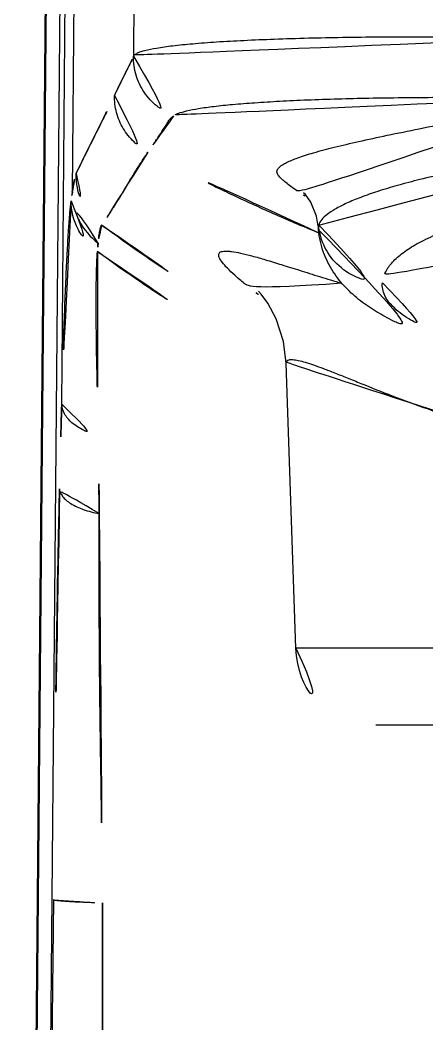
# Model space of a CAD drawing. Extents: x 16296660632 to 16296672714, y -37409619871 to -37409617455.
# Drawn here: x 16296672284.18 to 16296672296.9, y -37409617794.87 to -37409617763.48 of the extents above; entities that cross this region are included whole.
import ezdxf

# ---------------------------------------------------------------- set-up
doc = ezdxf.new("R2010")
doc.units = 0
doc.header["$LTSCALE"] = 10
doc.header["$MEASUREMENT"] = 0
doc.layers.get('0').update_dxf_attribs({"linetype": 'CONTINUOUS'})

msp = doc.modelspace()

# ---------------------------------------------------------------- linework, layer by layer
at = {"color": 7, "linetype": 'Continuous'}
for p, q in [((16296672285.11487, -37409617745.510406), (16296672284.18092, -37409617852.530663)), ((16296672284.219549, -37409617852.530663), (16296672285.15317, -37409617745.510406)), ((16296672284.91547, -37409617821.820099), (16296672285.58106, -37409617745.510406)), ((16296672285.484159, -37409617775.487503), (16296672285.686939, -37409617752.24073)), ((16296672285.817551, -37409617768.864212), (16296672285.95261, -37409617753.381668)), ((16296672287.820471, -37409617753.384491), (16296672287.722509, -37409617764.613029)), ((16296672293.517559, -37409617769.894363), (16296672293.506611, -37409617769.927261)), ((16296672293.506611, -37409617769.927261), (16296672293.506639, -37409617769.927628)), ((16296672293.51651, -37409617770.043053), (16296672293.50721, -37409617769.934357)), ((16296672293.485109, -37409617770.117447), (16296672293.43766, -37409617770.098137)), ((16296672293.529539, -37409617770.135468), (16296672293.485109, -37409617770.117447)), ((16296672292.501369, -37409617774.209824), (16296672292.501369, -37409617774.209862)), ((16296672292.80386, -37409617783.115211), (16296672292.50165, -37409617774.218063)), ((16296672325.53587, -37409617783.115211), (16296672292.80386, -37409617783.115211)), ((16296672323.03731, -37409617785.530342), (16296672295.30242, -37409617785.530342)), ((16296672285.223909, -37409617790.986771), (16296672285.087799, -37409617804.41729))]:
    msp.add_line(p, q, dxfattribs=at)
for points in [[(16296672293.506571, -37409617769.926857), (16296672293.45118, -37409617769.607819), (16296672293.27043, -37409617769.169357), (16296672293.10593, -37409617768.938271), (16296672293.04748, -37409617768.876907)], [(16296672292.501369, -37409617774.209824), (16296672292.41662, -37409617773.526466), (16296672292.19055, -37409617772.823936), (16296672291.926359, -37409617772.328629), (16296672291.72098, -37409617772.046638), (16296672291.64119, -37409617771.955849)]]:
    msp.add_lwpolyline(points, dxfattribs=at)
for centre, radius, start, end in [((16296672287.931999, -37409617768.290642), 1.998649, 179.6131351, 233.0912849), ((16296672297.16983, -37409617770.606972), 11.485272, 171.2721666, 172.6368102), ((16296672299.018709, -37409617759.542236), 11.145907, 237.597051, 238.2879709), ((16296672310.184561, -37409617738.442772), 39.22862, 233.2837985, 242.9309645), ((16296672294.31879, -37409617769.974083), 0.805193, 176.6719919, 184.9141402), ((16296672294.320669, -37409617769.974373), 0.807092, 174.3105569, 176.6584193), ((16296672309.197411, -37409617739.956543), 38.171215, 233.6944496, 244.0187919), ((16296672301.486071, -37409617758.93219), 16.414244, 232.7833678, 233.6736402), ((16296672719.74925, -37409617788.054283), 434.44688, 178.34260212, 178.69198616), ((16296672067.96454, -37409617780.038353), 218.691843, 0.29462838, 0.93200611), ((16296672295.30242, -37409617783.030342), 2.5, 181.9456108, 270)]:
    msp.add_arc(centre, radius, start, end, dxfattribs=at)
for points, knots in [([(16296672301.60606, -37409617764.004143), (16296672300.774691, -37409617764.009987), (16296672299.52788, -37409617764.01667), (16296672297.86977, -37409617764.000023), (16296672296.64101, -37409617763.996727), (16296672295.440201, -37409617764.002693), (16296672293.937981, -37409617764.019287), (16296672292.521311, -37409617764.054291), (16296672291.2082, -37409617764.109444), (16296672290.358879, -37409617764.156647), (16296672289.616051, -37409617764.211067), (16296672288.98868, -37409617764.272743), (16296672288.484381, -37409617764.341583), (16296672288.144131, -37409617764.408249), (16296672287.939489, -37409617764.469452), (16296672287.834511, -37409617764.512787), (16296672287.7619, -37409617764.556793), (16296672287.72998, -37409617764.59462), (16296672287.72344, -37409617764.613037)], [0, 0, 0, 0, 0.178688423, 0.267966521, 0.3563864, 0.442780958, 0.526055752, 0.679273086, 0.747328915, 0.808521073, 0.862088314, 0.907404711, 0.943978315, 0.971476199, 0.981791214, 0.989854328, 0.995799559, 1, 1, 1, 1]), ([(16296672287.131491, -37409617765.838341), (16296672287.18045, -37409617765.733383), (16296672287.27656, -37409617765.526787), (16296672287.401239, -37409617765.273163), (16296672287.50028, -37409617765.075668), (16296672287.575211, -37409617764.930656), (16296672287.635111, -37409617764.809151), (16296672287.69109, -37409617764.70639), (16296672287.71257, -37409617764.647186), (16296672287.722509, -37409617764.613029)], [0, 0, 0, 0, 0.255298148, 0.502202765, 0.622937353, 0.74227336, 0.861969327, 0.921558672, 1, 1, 1, 1]), ([(16296672287.72344, -37409617764.613037), (16296672287.7222, -37409617764.810829), (16296672287.77981, -37409617765.209557), (16296672288.038759, -37409617765.753906), (16296672288.44656, -37409617766.19886), (16296672288.794991, -37409617766.403069), (16296672288.979259, -37409617766.477051)], [0, 0, 0, 0, 0.249503248, 0.499313898, 0.749524086, 1, 1, 1, 1]), ([(16296672287.131491, -37409617765.838303), (16296672287.130211, -37409617766.017754), (16296672287.17667, -37409617766.378967), (16296672287.38847, -37409617766.881172), (16296672287.726509, -37409617767.309052), (16296672288.02075, -37409617767.524277), (16296672288.17874, -37409617767.609962)], [0, 0, 0, 0, 0.249805386, 0.499731208, 0.749818855, 1, 1, 1, 1]), ([(16296672301.64336, -37409617765.884827), (16296672300.903061, -37409617765.891251), (16296672299.425449, -37409617765.899887), (16296672297.58798, -37409617765.888817), (16296672296.14299, -37409617765.901497), (16296672294.79199, -37409617765.920372), (16296672293.513269, -37409617765.955856), (16296672292.322821, -37409617766.011238), (16296672291.545679, -37409617766.05793), (16296672290.85969, -37409617766.110909), (16296672290.273041, -37409617766.170464), (16296672289.7918, -37409617766.235588), (16296672289.41997, -37409617766.307083), (16296672289.17906, -37409617766.373108), (16296672289.044149, -37409617766.430077), (16296672288.99605, -37409617766.460426), (16296672288.97925, -37409617766.477058)], [0, 0, 0, 0, 0.174640362, 0.348563248, 0.433450037, 0.515516519, 0.667292155, 0.735182227, 0.796636578, 0.850943642, 0.897470203, 0.935731518, 0.965438766, 0.986798699, 0.994423268, 1, 1, 1, 1]), ([(16296672301.64336, -37409617765.884689), (16296672301.1856, -37409617765.960831), (16296672300.294741, -37409617766.125267), (16296672299.00548, -37409617766.39212), (16296672297.802771, -37409617766.646881), (16296672296.69512, -37409617766.870491), (16296672295.692789, -37409617767.073509), (16296672294.80467, -37409617767.265503), (16296672294.03894, -37409617767.445053), (16296672293.402781, -37409617767.61158), (16296672292.904011, -37409617767.767059), (16296672292.58029, -37409617767.897392), (16296672292.396469, -37409617767.994431), (16296672292.310591, -37409617768.055328), (16296672292.25635, -37409617768.111687), (16296672292.22197, -37409617768.164131), (16296672292.20783, -37409617768.224052), (16296672292.228451, -37409617768.295967), (16296672292.28681, -37409617768.374184), (16296672292.37615, -37409617768.46611), (16296672292.49826, -37409617768.57061), (16296672292.6516, -37409617768.688103), (16296672292.83708, -37409617768.81781), (16296672292.97282, -37409617768.906311), (16296672293.045959, -37409617768.952744)], [0, 0, 0, 0, 0.127380291, 0.248629549, 0.36140108, 0.464847134, 0.558813123, 0.642124799, 0.7142582, 0.774695901, 0.822596071, 0.857603121, 0.870285472, 0.879587979, 0.886355626, 0.891654088, 0.896643873, 0.902720802, 0.911463891, 0.923202184, 0.937890585, 0.955525186, 0.976220209, 1, 1, 1, 1]), ([(16296672285.933399, -37409617768.277153), (16296672285.980921, -37409617768.172256), (16296672286.08176, -37409617767.968361), (16296672286.233549, -37409617767.663933), (16296672286.381519, -37409617767.361763), (16296672286.583019, -37409617766.961739), (16296672286.836201, -37409617766.456017), (16296672287.0341, -37409617766.047203), (16296672287.131491, -37409617765.838341)], [0, 0, 0, 0, 0.127136676, 0.251063666, 0.375591911, 0.498590795, 0.745572981, 1, 1, 1, 1]), ([(16296672288.97925, -37409617766.477058), (16296672288.94323, -37409617766.496727), (16296672288.888941, -37409617766.541946), (16296672288.830799, -37409617766.618896), (16296672288.789459, -37409617766.690697), (16296672288.73358, -37409617766.784973), (16296672288.656361, -37409617766.899231), (16296672288.56612, -37409617767.039017), (16296672288.473391, -37409617767.179977), (16296672288.34511, -37409617767.371147), (16296672288.245359, -37409617767.513847), (16296672288.17874, -37409617767.609962)], [0, 0, 0, 0, 0.088387647, 0.148731182, 0.207269945, 0.266631691, 0.384767379, 0.504147548, 0.625041246, 0.748134562, 1, 1, 1, 1]), ([(16296672293.517559, -37409617769.894363), (16296672293.54604, -37409617769.758537), (16296672293.742661, -37409617769.571426), (16296672294.05455, -37409617769.374931), (16296672294.41065, -37409617769.19191), (16296672294.85467, -37409617769.009811), (16296672295.38759, -37409617768.826012), (16296672296.00596, -37409617768.640991), (16296672296.99128, -37409617768.381348), (16296672298.41535, -37409617768.068733), (16296672299.958059, -37409617767.768951), (16296672301.318451, -37409617767.527397), (16296672302.805, -37409617767.296921), (16296672303.94618, -37409617767.165947), (16296672304.719851, -37409617767.096199)], [0, 0, 0, 0, 0.035574612, 0.062428568, 0.096397358, 0.137430944, 0.185564891, 0.240778431, 0.302875694, 0.44671262, 0.614410915, 0.705720255, 0.800871613, 1, 1, 1, 1]), ([(16296672288.178699, -37409617767.610031), (16296672288.113501, -37409617767.706734), (16296672287.98385, -37409617767.897034), (16296672287.80204, -37409617768.186897), (16296672287.62826, -37409617768.475021), (16296672287.45723, -37409617768.76149), (16296672287.285509, -37409617769.046852), (16296672287.10832, -37409617769.330673), (16296672286.92794, -37409617769.614441), (16296672286.79558, -37409617769.796341), (16296672286.73173, -37409617769.888748)], [0, 0, 0, 0, 0.129579009, 0.255822631, 0.380120627, 0.503419441, 0.626532057, 0.750145276, 0.875201454, 1, 1, 1, 1]), ([(16296672293.43766, -37409617770.098137), (16296672292.988041, -37409617769.914787), (16296672292.095591, -37409617769.532051), (16296672290.33161, -37409617768.724442), (16296672289.031651, -37409617768.070107), (16296672288.17874, -37409617767.609962)], [0, 0, 0, 0, 0.250292134, 0.500452542, 1, 1, 1, 1]), ([(16296672285.81422, -37409617768.864197), (16296672285.83209, -37409617768.745613), (16296672285.86442, -37409617768.548813), (16296672285.90571, -37409617768.352097), (16296672285.933399, -37409617768.277153)], [0, 0, 0, 0, 0.600145168, 1, 1, 1, 1]), ([(16296672309.16987, -37409617768.638069), (16296672308.282459, -37409617768.638077), (16296672306.535391, -37409617768.673607), (16296672303.9888, -37409617768.834152), (16296672301.9657, -37409617769.052544), (16296672300.46826, -37409617769.285767), (16296672299.468321, -37409617769.483948), (16296672298.57214, -37409617769.706673), (16296672297.786301, -37409617769.949112), (16296672297.206409, -37409617770.17289), (16296672296.80294, -37409617770.36158), (16296672296.46884, -37409617770.539558), (16296672296.119459, -37409617770.765503), (16296672295.79487, -37409617771.060066), (16296672295.58482, -37409617771.36673), (16296672295.52051, -37409617771.586647), (16296672295.510139, -37409617771.690788)], [0, 0, 0, 0, 0.183740109, 0.361679107, 0.528187963, 0.6048429, 0.675402302, 0.739183747, 0.795958305, 0.845579715, 0.867730891, 0.888143052, 0.923937798, 0.953609517, 0.978331345, 1, 1, 1, 1]), ([(16296672285.77927, -37409617769.13504), (16296672285.760679, -37409617769.257988), (16296672285.734171, -37409617769.557747), (16296672285.695379, -37409617770.072723), (16296672285.65691, -37409617770.721153), (16296672285.61948, -37409617771.487129), (16296672285.58309, -37409617772.362297), (16296672285.534401, -37409617773.707977), (16296672285.50392, -37409617774.760384), (16296672285.48415, -37409617775.488022)], [0, 0, 0, 0, 0.058642841, 0.141788491, 0.243618273, 0.36495071, 0.503468926, 0.65671137, 1, 1, 1, 1]), ([(16296672285.77927, -37409617769.13504), (16296672285.778521, -37409617769.438766), (16296672285.92836, -37409617770.058838), (16296672286.34753, -37409617770.537979), (16296672286.596621, -37409617770.717644)], [0, 0, 0, 0, 0.497231956, 1, 1, 1, 1]), ([(16296672286.62005, -37409617770.451019), (16296672286.374149, -37409617770.269127), (16296672285.96187, -37409617769.786583), (16296672285.81624, -37409617769.167908), (16296672285.81752, -37409617768.864372)], [0, 0, 0, 0, 0.501899254, 1, 1, 1, 1]), ([(16296672286.73173, -37409617769.888748), (16296672286.723949, -37409617769.89962), (16296672286.710751, -37409617769.928238), (16296672286.6877, -37409617770.000893), (16296672286.66432, -37409617770.115898), (16296672286.640051, -37409617770.274872), (16296672286.626431, -37409617770.389847), (16296672286.620041, -37409617770.451118)], [0, 0, 0, 0, 0.069625496, 0.162195379, 0.397273036, 0.679203141, 1, 1, 1, 1]), ([(16296672293.517559, -37409617769.894363), (16296672293.53808, -37409617770.134377), (16296672293.673599, -37409617770.613228), (16296672294.127569, -37409617771.204597), (16296672294.76767, -37409617771.596718), (16296672295.263599, -37409617771.689529), (16296672295.510139, -37409617771.690788)], [0, 0, 0, 0, 0.246924427, 0.495923566, 0.74728556, 1, 1, 1, 1]), ([(16296672293.51651, -37409617770.043053), (16296672293.53698, -37409617770.282188), (16296672293.63826, -37409617770.742813), (16296672293.94953, -37409617771.352928), (16296672294.353411, -37409617771.857513), (16296672294.81703, -37409617772.269913), (16296672295.32292, -37409617772.610153), (16296672296.06534, -37409617773.013802), (16296672296.665649, -37409617773.252838), (16296672297.080669, -37409617773.3965)], [0, 0, 0, 0, 0.138988451, 0.269268498, 0.393374686, 0.511135262, 0.627228619, 0.745676634, 1, 1, 1, 1]), ([(16296672286.620041, -37409617770.451118), (16296672286.617941, -37409617770.471817), (16296672286.60927, -37409617770.560593), (16296672286.60211, -37409617770.649483), (16296672286.596621, -37409617770.717644)], [0, 0, 0, 0, 0.2332986, 1, 1, 1, 1]), ([(16296672286.596621, -37409617770.717644), (16296672286.588079, -37409617770.833107), (16296672286.576891, -37409617771.106827), (16296672286.56567, -37409617771.578568), (16296672286.55925, -37409617772.169403), (16296672286.56069, -37409617773.163498), (16296672286.588631, -37409617774.61293), (16296672286.613489, -37409617775.82756), (16296672286.627451, -37409617776.48098)], [0, 0, 0, 0, 0.060253545, 0.14252922, 0.24557811, 0.367735441, 0.659870638, 1, 1, 1, 1]), ([(16296672294.23427, -37409617771.709137), (16296672294.004829, -37409617771.640747), (16296672293.566681, -37409617771.506844), (16296672292.941851, -37409617771.310226), (16296672292.37982, -37409617771.133469), (16296672291.883591, -37409617770.981659), (16296672291.4566, -37409617770.858994), (16296672291.10145, -37409617770.769676), (16296672290.85026, -37409617770.720757), (16296672290.68622, -37409617770.703293), (16296672290.591419, -37409617770.700783), (16296672290.5147, -37409617770.707893), (16296672290.455379, -37409617770.724869), (16296672290.412491, -37409617770.753967), (16296672290.39065, -37409617770.797493), (16296672290.3918, -37409617770.850037), (16296672290.42156, -37409617770.940086), (16296672290.512211, -37409617771.074188), (16296672290.67621, -37409617771.257751), (16296672290.909121, -37409617771.478317), (16296672291.209009, -37409617771.733147), (16296672291.43469, -37409617771.909889), (16296672291.55821, -37409617772.003731)], [0, 0, 0, 0, 0.125390693, 0.239943923, 0.343065435, 0.433957619, 0.511726733, 0.575703367, 0.625736562, 0.64556911, 0.662042193, 0.675330043, 0.685777268, 0.694101817, 0.701666278, 0.710192436, 0.720910128, 0.750992148, 0.793914043, 0.849923945, 0.918753819, 1, 1, 1, 1]), ([(16296672295.510139, -37409617771.690788), (16296672295.50355, -37409617771.756989), (16296672295.509781, -37409617771.895416), (16296672295.579359, -37409617772.099953), (16296672295.706181, -37409617772.300163), (16296672295.966511, -37409617772.579628), (16296672296.444269, -37409617772.909607), (16296672296.884661, -37409617773.120239), (16296672297.13563, -37409617773.225983)], [0, 0, 0, 0, 0.084313184, 0.172796245, 0.270866558, 0.382459076, 0.654834029, 1, 1, 1, 1]), ([(16296672298.192829, -37409617776.035294), (16296672297.770069, -37409617775.91671), (16296672296.9716, -37409617775.663483), (16296672295.85787, -37409617775.250648), (16296672295.018999, -37409617774.91449), (16296672294.419991, -37409617774.671944), (16296672294.029329, -37409617774.515587), (16296672293.680321, -37409617774.380249), (16296672293.37458, -37409617774.2686), (16296672293.11364, -37409617774.18261), (16296672292.898689, -37409617774.124329), (16296672292.747931, -37409617774.097076), (16296672292.650881, -37409617774.093941), (16296672292.58511, -37409617774.100456), (16296672292.528271, -37409617774.124138), (16296672292.50313, -37409617774.171249), (16296672292.50094, -37409617774.196663), (16296672292.501381, -37409617774.209846)], [0, 0, 0, 0, 0.216160508, 0.412092668, 0.584655168, 0.661053146, 0.730251218, 0.791810458, 0.845332357, 0.890481593, 0.92702501, 0.954912406, 0.965718278, 0.974586831, 0.987703192, 0.993507884, 1, 1, 1, 1]), ([(16296672285.484119, -37409617775.487732), (16296672285.487869, -37409617775.592308), (16296672285.558809, -37409617775.817429), (16296672285.80987, -37409617776.098633), (16296672286.177191, -37409617776.329529), (16296672286.468821, -37409617776.436729), (16296672286.62743, -37409617776.481003)], [0, 0, 0, 0, 0.19572257, 0.422752463, 0.691988395, 1, 1, 1, 1]), ([(16296672285.41556, -37409617778.138062), (16296672285.39188, -37409617779.165443), (16296672285.30489, -37409617783.447983), (16296672285.256941, -37409617787.731194), (16296672285.223909, -37409617790.986771)], [0, 0, 0, 0, 0.23991327, 1, 1, 1, 1]), ([(16296672286.653761, -37409617778.913788), (16296672286.485901, -37409617778.881721), (16296672286.17981, -37409617778.803162), (16296672285.833651, -37409617778.649757), (16296672285.623989, -37409617778.499763), (16296672285.512131, -37409617778.385971), (16296672285.439119, -37409617778.265381), (16296672285.41798, -37409617778.1791), (16296672285.41556, -37409617778.137947)], [0, 0, 0, 0, 0.332024592, 0.612007709, 0.729129339, 0.831069113, 0.919910581, 1, 1, 1, 1]), ([(16296672286.65349, -37409617778.913383), (16296672286.65177, -37409617779.888763), (16296672286.653959, -37409617781.877762), (16296672286.668449, -37409617784.381569), (16296672286.700069, -37409617786.42704), (16296672286.73107, -37409617788.496147), (16296672286.747789, -37409617790.050613), (16296672286.759291, -37409617791.087791)], [0, 0, 0, 0, 0.240339701, 0.490101867, 0.616951739, 0.7444157, 1, 1, 1, 1]), ([(16296672285.22366, -37409617790.986771), (16296672285.226271, -37409617790.990608), (16296672285.23951, -37409617790.996201), (16296672285.26412, -37409617791.003242), (16296672285.30254, -37409617791.010429), (16296672285.353161, -37409617791.017792), (16296672285.41642, -37409617791.025093), (16296672285.524139, -37409617791.035423), (16296672285.686131, -37409617791.047318), (16296672285.91013, -37409617791.059891), (16296672286.16925, -37409617791.071129), (16296672286.456249, -37409617791.080673), (16296672286.656151, -37409617791.085617), (16296672286.759359, -37409617791.087784)], [0, 0, 0, 0, 0.009019245, 0.025930257, 0.05104351, 0.084336382, 0.12567712, 0.174767678, 0.294826653, 0.441524216, 0.611105971, 0.799221545, 1, 1, 1, 1])]:
    msp.add_open_spline(points, degree=3, knots=knots, dxfattribs=at)
msp.add_open_spline([(16296672286.759359, -37409617791.087784), (16296672286.760851, -37409617795.564949), (16296672286.76149, -37409617800.042122), (16296672286.763729, -37409617804.519287)], degree=3, dxfattribs=at)

doc.saveas('drawing.dxf')
